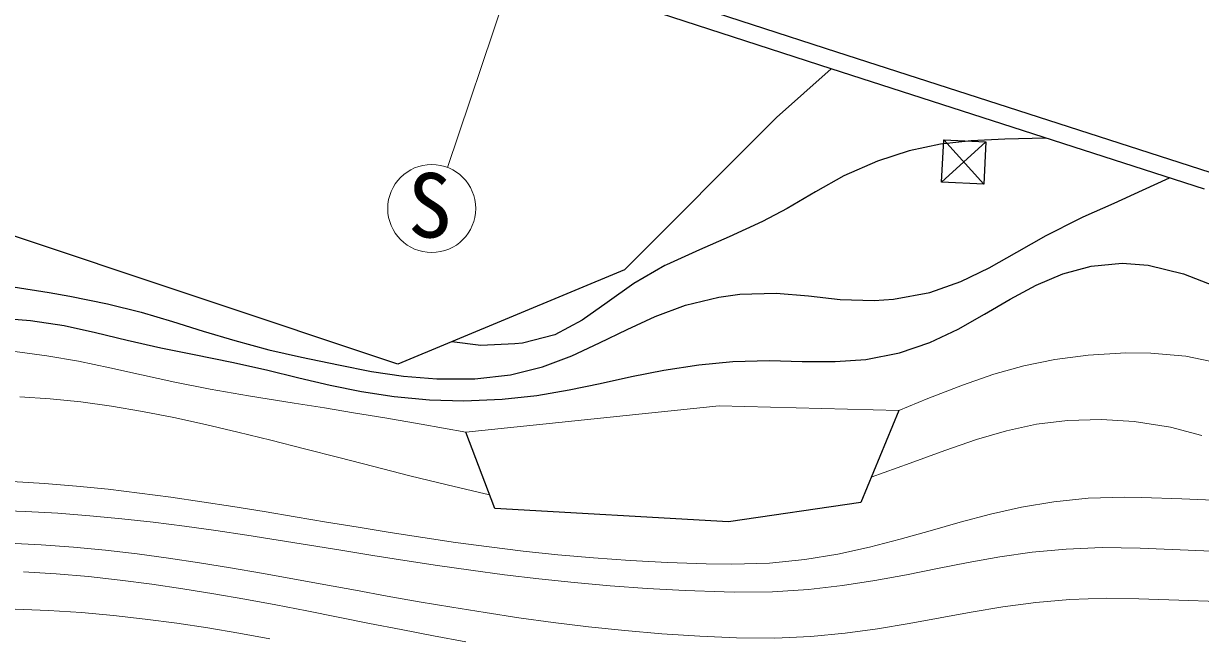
# Model space of a CAD drawing. Units: millimetres, scale not verified. Extents: x 40000 to 680000, y 20000 to 380000.
# Drawn here: x 392190 to 425630, y 263558 to 281016 of the extents above; entities that cross this region are included whole.
import ezdxf
from ezdxf.enums import TextEntityAlignment as Align

# ---------------------------------------------------------------- set-up
doc = ezdxf.new("R2010")
doc.units = ezdxf.units.MM
doc.header["$LTSCALE"] = 1000
doc.layers.add('M-BGD', color=7, linetype='Continuous', lineweight=13)
doc.styles.add('ＭＳ ゴシック', font='')
doc.styles.get('ＭＳ ゴシック').set_extended_font_data('MS Gothic')

msp = doc.modelspace()

# ---------------------------------------------------------------- linework, layer by layer
at = {"layer": 'M-BGD', "lineweight": 25}
for p, q in [((415294, 280204), (369265, 295164)), ((415140, 279728), (369111, 294688)), ((425903, 276789), (415294, 280204)), ((415140, 279728), (413583, 278352)), ((425748, 276314), (415140, 279728)), ((413583, 278352), (409266, 274023)), ((418242, 277592), (417356, 277398)), ((419113, 277691), (418242, 277592)), ((418276, 276514), (418334, 277712)), ((418276, 276514), (419532, 277655)), ((418334, 277712), (419532, 277655)), ((418334, 277712), (419475, 276456)), ((420076, 277735), (419113, 277691)), ((419532, 277655), (419475, 276456)), ((421241, 277764), (420076, 277735)), ((417356, 277398), (416454, 277109)), ((416454, 277109), (415498, 276695)), ((415498, 276695), (414697, 276243)), ((423987, 276285), (424751, 276635)), ((414697, 276243), (413887, 275763)), ((419475, 276456), (418276, 276514)), ((423179, 275918), (423987, 276285)), ((422301, 275525), (423179, 275918)), ((402828, 271342), (389777, 275693)), ((413887, 275763), (413187, 275394)), ((413187, 275394), (412244, 274959)), ((421248, 274997), (422183, 275471)), ((422183, 275471), (422301, 275525)), ((412244, 274959), (411397, 274593)), ((420417, 274524), (421248, 274997)), ((411397, 274593), (410460, 274170)), ((419629, 274078), (420417, 274524)), ((422529, 274132), (423409, 274211)), ((423409, 274211), (424146, 274152)), ((409266, 274023), (402828, 271342)), ((410409, 274145), (409527, 273640)), ((410460, 274170), (410409, 274145)), ((418823, 273688), (419629, 274078)), ((420961, 273584), (421721, 273911)), ((421721, 273911), (422529, 274132)), ((424146, 274152), (425151, 273914)), ((425151, 273914), (426002, 273580)), ((391892, 273541), (392914, 273380)), ((409527, 273640), (408775, 273100)), ((417937, 273384), (418823, 273688)), ((420227, 273190), (420961, 273584)), ((392914, 273380), (393506, 273278)), ((393506, 273278), (394578, 273062)), ((410996, 273017), (411941, 273252)), ((411941, 273252), (412538, 273336)), ((412538, 273336), (413577, 273365)), ((413577, 273365), (414496, 273285)), ((414496, 273285), (415391, 273184)), ((416909, 273192), (417937, 273384)), ((394578, 273062), (395536, 272818)), ((408775, 273100), (408058, 272592)), ((410139, 272700), (410996, 273017)), ((415391, 273184), (416356, 273152)), ((416356, 273152), (416909, 273192)), ((419495, 272763), (420227, 273190)), ((391312, 272674), (392389, 272589)), ((392389, 272589), (393344, 272441)), ((395536, 272818), (396426, 272556)), ((396426, 272556), (397295, 272285)), ((408058, 272592), (407285, 272183)), ((409337, 272333), (410139, 272700)), ((418742, 272343), (419495, 272763)), ((393344, 272441), (394238, 272249)), ((394238, 272249), (395132, 272031)), ((397295, 272285), (398190, 272015)), ((408557, 271950), (409337, 272333)), ((417944, 271964), (418742, 272343)), ((395132, 272031), (396089, 271807)), ((398190, 272015), (399157, 271756)), ((405182, 271877), (404359, 271980)), ((406147, 271920), (405182, 271877)), ((406364, 271942), (406147, 271920)), ((407285, 272183), (406364, 271942)), ((407768, 271585), (408557, 271950)), ((417080, 271664), (417944, 271964)), ((396089, 271807), (397034, 271618)), ((397034, 271618), (398112, 271405)), ((399157, 271756), (400085, 271547)), ((400085, 271547), (401140, 271327)), ((406936, 271271), (407768, 271585)), ((416125, 271479), (417080, 271664)), ((398112, 271405), (399092, 271180)), ((401140, 271327), (402080, 271142)), ((406029, 271041), (406936, 271271)), ((410385, 271175), (411379, 271327)), ((411379, 271327), (412340, 271419)), ((412340, 271419), (413390, 271447)), ((413390, 271447), (414315, 271422)), ((414315, 271422), (415251, 271417)), ((415251, 271417), (416125, 271479)), ((399092, 271180), (400010, 270957)), ((400010, 270957), (400898, 270748)), ((402080, 271142), (402983, 271004)), ((402983, 271004), (403931, 270929)), ((403931, 270929), (405002, 270929)), ((405002, 270929), (405015, 270930)), ((405015, 270930), (406029, 271041)), ((408575, 270799), (409462, 270993)), ((409462, 270993), (410385, 271175)), ((400898, 270748), (401790, 270566)), ((401790, 270566), (402720, 270423)), ((406771, 270457), (407690, 270614)), ((407690, 270614), (408575, 270799)), ((402720, 270423), (403721, 270332)), ((403721, 270332), (404701, 270306)), ((404701, 270306), (405787, 270348)), ((405787, 270348), (406771, 270457)), ((417063, 270029), (415977, 267417)), ((405583, 267244), (404760, 269417)), ((412217, 266868), (405583, 267244)), ((415977, 267417), (412217, 266868))]:
    msp.add_line(p, q, dxfattribs=at)
at = {"layer": 'M-BGD'}
for p, q in [((404233, 276933), (405951, 282020)), ((392857, 271585), (391939, 271702)), ((393749, 271429), (392857, 271585)), ((422437, 271598), (421490, 271479)), ((423511, 271663), (422437, 271598)), ((424224, 271662), (423511, 271663)), ((425213, 271569), (424224, 271662)), ((426120, 271387), (425213, 271569)), ((394638, 271245), (393749, 271429)), ((395545, 271044), (394638, 271245)), ((420616, 271302), (419760, 271061)), ((421490, 271479), (420616, 271302)), ((396490, 270836), (395545, 271044)), ((419760, 271061), (418868, 270751)), ((397496, 270633), (396490, 270836)), ((398583, 270445), (397496, 270633)), ((418868, 270751), (417887, 270367)), ((392088, 270417), (392950, 270363)), ((392950, 270363), (393816, 270274)), ((393816, 270274), (394688, 270153)), ((398878, 270399), (398583, 270445)), ((399876, 270242), (398878, 270399)), ((400742, 270104), (399876, 270242)), ((417887, 270367), (417063, 270029)), ((394688, 270153), (395568, 270003)), ((395568, 270003), (396458, 269829)), ((401570, 269968), (400742, 270104)), ((402453, 269819), (401570, 269968)), ((411953, 270165), (404760, 269417)), ((417063, 270029), (411953, 270165)), ((396458, 269829), (397362, 269632)), ((397362, 269632), (398280, 269417)), ((403485, 269641), (402453, 269819)), ((404760, 269417), (403485, 269641)), ((420119, 269457), (420969, 269640)), ((420969, 269640), (421855, 269748)), ((421855, 269748), (422818, 269771)), ((422818, 269771), (423747, 269715)), ((423747, 269715), (424779, 269553)), ((424779, 269553), (425673, 269322)), ((398280, 269417), (399215, 269187)), ((418367, 268896), (419266, 269206)), ((419266, 269206), (420119, 269457)), ((399215, 269187), (400169, 268944)), ((400169, 268944), (401145, 268693)), ((417384, 268536), (418367, 268896)), ((401145, 268693), (402144, 268436)), ((416276, 268134), (417384, 268536)), ((402144, 268436), (403169, 268176)), ((391859, 268017), (392782, 267960)), ((392782, 267960), (393693, 267884)), ((393693, 267884), (394594, 267792)), ((403169, 268176), (404223, 267917)), ((404223, 267917), (405306, 267662)), ((394594, 267792), (395487, 267686)), ((395487, 267686), (396374, 267567)), ((396374, 267567), (397258, 267439)), ((405306, 267662), (405435, 267633)), ((421468, 267439), (422442, 267541)), ((422442, 267541), (423480, 267574)), ((423480, 267574), (423956, 267563)), ((423956, 267563), (425100, 267519)), ((425100, 267519), (426215, 267475)), ((391303, 267196), (392242, 267165)), ((397258, 267439), (398140, 267302)), ((398140, 267302), (399024, 267158)), ((419662, 267084), (420546, 267282)), ((420546, 267282), (421468, 267439)), ((392242, 267165), (393166, 267114)), ((393166, 267114), (394078, 267044)), ((394078, 267044), (394980, 266958)), ((394980, 266958), (395875, 266857)), ((395875, 266857), (396764, 266744)), ((399024, 267158), (399910, 267011)), ((399910, 267011), (400802, 266862)), ((400802, 266862), (401701, 266713)), ((417951, 266618), (418801, 266857)), ((418801, 266857), (419662, 267084)), ((396764, 266744), (397650, 266620)), ((397650, 266620), (398535, 266488)), ((401701, 266713), (402610, 266566)), ((402610, 266566), (403531, 266423)), ((417098, 266378), (417951, 266618)), ((391759, 266266), (392693, 266219)), ((392693, 266219), (393613, 266150)), ((398535, 266488), (399422, 266349)), ((399422, 266349), (400312, 266206)), ((400312, 266206), (401208, 266061)), ((403531, 266423), (404465, 266286)), ((404465, 266286), (405416, 266158)), ((416229, 266152), (417098, 266378)), ((393613, 266150), (394520, 266062)), ((394520, 266062), (395418, 265957)), ((395418, 265957), (396308, 265838)), ((401208, 266061), (402113, 265915)), ((402113, 265915), (403027, 265771)), ((405416, 266158), (406386, 266040)), ((406386, 266040), (407376, 265935)), ((407376, 265935), (408388, 265844)), ((414386, 265799), (415329, 265955)), ((415329, 265955), (416229, 266152)), ((419033, 265714), (419926, 265871)), ((419926, 265871), (420849, 266003)), ((420849, 266003), (421814, 266097)), ((421814, 266097), (422836, 266141)), ((422836, 266141), (423918, 266124)), ((423918, 266124), (425058, 266075)), ((425058, 266075), (426170, 266031)), ((396308, 265838), (397193, 265706)), ((397193, 265706), (398075, 265563)), ((398075, 265563), (398956, 265412)), ((403027, 265771), (403954, 265630)), ((403954, 265630), (404896, 265495)), ((408388, 265844), (409426, 265769)), ((409426, 265769), (410491, 265714)), ((410491, 265714), (411585, 265679)), ((411585, 265679), (412314, 265668)), ((412314, 265668), (413385, 265699)), ((413385, 265699), (414386, 265799)), ((417274, 265367), (418154, 265542)), ((418154, 265542), (419033, 265714)), ((392188, 265448), (393118, 265392)), ((393118, 265392), (394035, 265314)), ((394035, 265314), (394939, 265216)), ((394939, 265216), (395833, 265101)), ((398956, 265412), (399839, 265254)), ((399839, 265254), (400726, 265092)), ((404896, 265495), (405856, 265368)), ((405856, 265368), (406834, 265251)), ((406834, 265251), (407834, 265145)), ((415459, 265058), (416381, 265202)), ((416381, 265202), (417274, 265367)), ((395833, 265101), (396720, 264971)), ((396720, 264971), (397602, 264827)), ((400726, 265092), (401619, 264927)), ((401619, 264927), (402521, 264763)), ((407834, 265145), (408858, 265053)), ((408858, 265053), (409908, 264976)), ((409908, 264976), (410986, 264918)), ((410986, 264918), (412095, 264879)), ((412095, 264879), (412378, 264872)), ((412378, 264872), (413471, 264882)), ((413471, 264882), (414494, 264948)), ((414494, 264948), (415459, 265058)), ((397602, 264827), (398481, 264672)), ((398481, 264672), (399360, 264509)), ((399360, 264509), (400241, 264339)), ((402521, 264763), (403434, 264600)), ((403434, 264600), (404360, 264442)), ((420018, 264452), (420948, 264575)), ((420948, 264575), (421923, 264660)), ((421923, 264660), (422958, 264698)), ((422958, 264698), (423879, 264684)), ((423879, 264684), (425018, 264643)), ((425018, 264643), (426128, 264609)), ((391957, 264386), (392903, 264350)), ((392903, 264350), (393833, 264290)), ((393833, 264290), (394747, 264209)), ((394747, 264209), (395650, 264107)), ((400241, 264339), (401126, 264164)), ((404360, 264442), (405302, 264290)), ((405302, 264290), (406261, 264145)), ((418234, 264146), (419118, 264306)), ((419118, 264306), (420018, 264452)), ((395650, 264107), (396544, 263989)), ((396544, 263989), (397430, 263855)), ((397430, 263855), (398312, 263708)), ((401126, 264164), (402019, 263987)), ((402019, 263987), (402920, 263809)), ((406261, 264145), (407241, 264012)), ((407241, 264012), (408244, 263890)), ((408244, 263890), (409271, 263783)), ((416455, 263835), (417351, 263986)), ((417351, 263986), (418234, 264146)), ((398312, 263708), (399192, 263551)), ((402920, 263809), (403834, 263634)), ((403834, 263634), (404761, 263462)), ((409271, 263783), (410326, 263693)), ((410326, 263693), (411410, 263622)), ((411410, 263622), (412444, 263574)), ((412444, 263574), (413540, 263565)), ((413540, 263565), (414564, 263613)), ((414564, 263613), (415531, 263707)), ((415531, 263707), (416455, 263835))]:
    msp.add_line(p, q, dxfattribs=at)
msp.add_circle((403789, 275765), 1250, dxfattribs=at)

# ---------------------------------------------------------------- texts
at = {"layer": 'M-BGD', "style": 'ＭＳ ゴシック'}
msp.add_text('S', height=1833, dxfattribs=at).set_placement((403110, 274391), align=Align.BOTTOM_LEFT)

doc.saveas('drawing.dxf')
